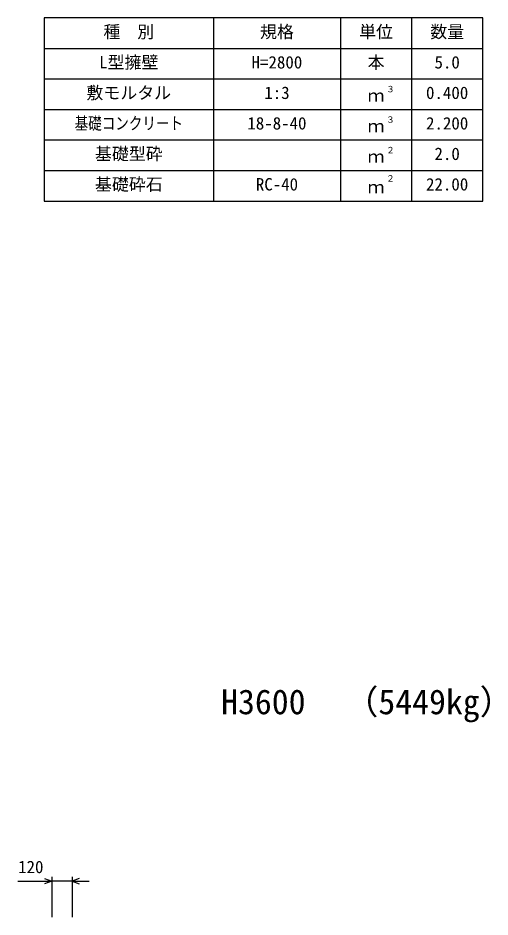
# Model space of a CAD drawing. Units: millimetres, scale not verified. Extents: x -67200 to 67200, y -23760 to 23760.
# Drawn here: x 22702 to 25489, y -10816 to -5511 of the extents above; entities that cross this region are included whole.
import ezdxf
from ezdxf.enums import TextEntityAlignment as Align

# ---------------------------------------------------------------- set-up
doc = ezdxf.new("R2010")
doc.units = ezdxf.units.MM
doc.header["$LTSCALE"] = 80
for name, color, linetype, lineweight in [('0-1_DIM', 7, 'Continuous', 25), ('0-4_HYO', 3, 'Continuous', 25), ('0-5_HYO2', 4, 'Continuous', 25), ('0-8_TXT', 7, 'Continuous', 25)]:
    doc.layers.add(name, color=color, linetype=linetype, lineweight=lineweight)
doc.styles.add('ＭＳ ゴシック', font='')
doc.styles.get('ＭＳ ゴシック').set_extended_font_data('MS Gothic')

msp = doc.modelspace()

# ---------------------------------------------------------------- linework, layer by layer
at = {"layer": '0-1_DIM'}
for p, q in [((22701.84, -10603.72), (22901.39, -10603.72)), ((22901.39, -10578.72), (22901.39, -10815.62)), ((23021.39, -10603.72), (22901.39, -10603.72)), ((23021.39, -10578.72), (23021.39, -10815.62)), ((23021.39, -10603.72), (23121.39, -10603.72))]:
    msp.add_line(p, q, dxfattribs=at)
for points in [[(22859.1, -10588.33), (22901.39, -10603.72), (22859.1, -10619.12)], [(23063.67, -10588.33), (23021.39, -10603.72), (23063.67, -10619.12)]]:
    msp.add_lwpolyline(points, dxfattribs=at)
at = {"layer": '0-4_HYO'}
for p, q in [((23856.39, -5510.62), (23856.39, -6590.62)), ((24606.39, -5510.62), (24606.39, -6590.62)), ((25026.39, -5510.62), (25026.39, -6590.62)), ((22856.39, -5690.62), (25446.39, -5690.62))]:
    msp.add_line(p, q, dxfattribs=at)
msp.add_lwpolyline([(22856.39, -6590.62), (25446.39, -6590.62), (25446.39, -5510.62), (22856.39, -5510.62)], close=True, dxfattribs=at)
at = {"layer": '0-5_HYO2'}
for p, q in [((22856.39, -5870.62), (25446.39, -5870.62)), ((22856.39, -6050.62), (25446.39, -6050.62)), ((22856.39, -6230.62), (25446.39, -6230.62)), ((22856.39, -6410.62), (25446.39, -6410.62))]:
    msp.add_line(p, q, dxfattribs=at)

# ---------------------------------------------------------------- texts
at = {"layer": '0-1_DIM', "style": 'ＭＳ ゴシック'}
msp.add_text('120', height=73.31, dxfattribs=at).set_placement((22702.75, -10578.72), align=Align.BOTTOM_LEFT)
at = {"layer": '0-8_TXT', "style": 'ＭＳ ゴシック'}
for s, height, p in [('種\u3000別', 73.31, (23206.39, -5650.62)), ('規格', 73.31, (24131.39, -5650.62)), ('単位', 73.31, (24716.39, -5650.62)), ('数量', 73.31, (25136.39, -5650.62)), ('L型擁壁', 73.31, (23181.39, -5830.62)), ('本', 73.31, (24766.39, -5830.62)), ('H=2800', 73.31, (24081.39, -5830.62)), ('5.0', 73.31, (25161.39, -5830.62)), ('敷モルタル', 73.31, (23106.39, -6010.62)), ('1:3', 73.31, (24156.39, -6010.62)), ('３', 36.66, (24875.62, -5960)), ('0.400', 73.31, (25111.39, -6010.62)), ('ｍ', 73.31, (24766.39, -6027.28)), ('18-8-40', 73.31, (24056.39, -6190.62)), ('３', 36.66, (24875.62, -6140)), ('2.200', 73.31, (25111.39, -6190.62)), ('ｍ', 73.31, (24766.39, -6207.28)), ('基礎型砕', 73.31, (23156.39, -6370.62)), ('ｍ', 73.31, (24766.39, -6387.28)), ('２', 36.66, (24875.62, -6320)), ('2.0', 73.31, (25161.39, -6370.62)), ('基礎砕石', 73.31, (23156.39, -6550.62)), ('RC-40', 73.31, (24106.39, -6550.62)), ('２', 36.66, (24875.62, -6486.67)), ('22.00', 73.31, (25111.39, -6550.62)), ('ｍ', 73.31, (24766.39, -6567.28)), ('H3600', 146.6, (23901.39, -9663.08)), ('（5449kg）', 146.6, (24630, -9663.08))]:
    msp.add_text(s, height=height, dxfattribs=at).set_placement(p, align=Align.BOTTOM_LEFT)
at = {"layer": '0-8_TXT', "style": 'ＭＳ ゴシック', "width": 0.8}
msp.add_text('基礎コンクリート', height=73.31, dxfattribs=at).set_placement((23036.39, -6190.62), align=Align.BOTTOM_LEFT)

doc.saveas('drawing.dxf')
